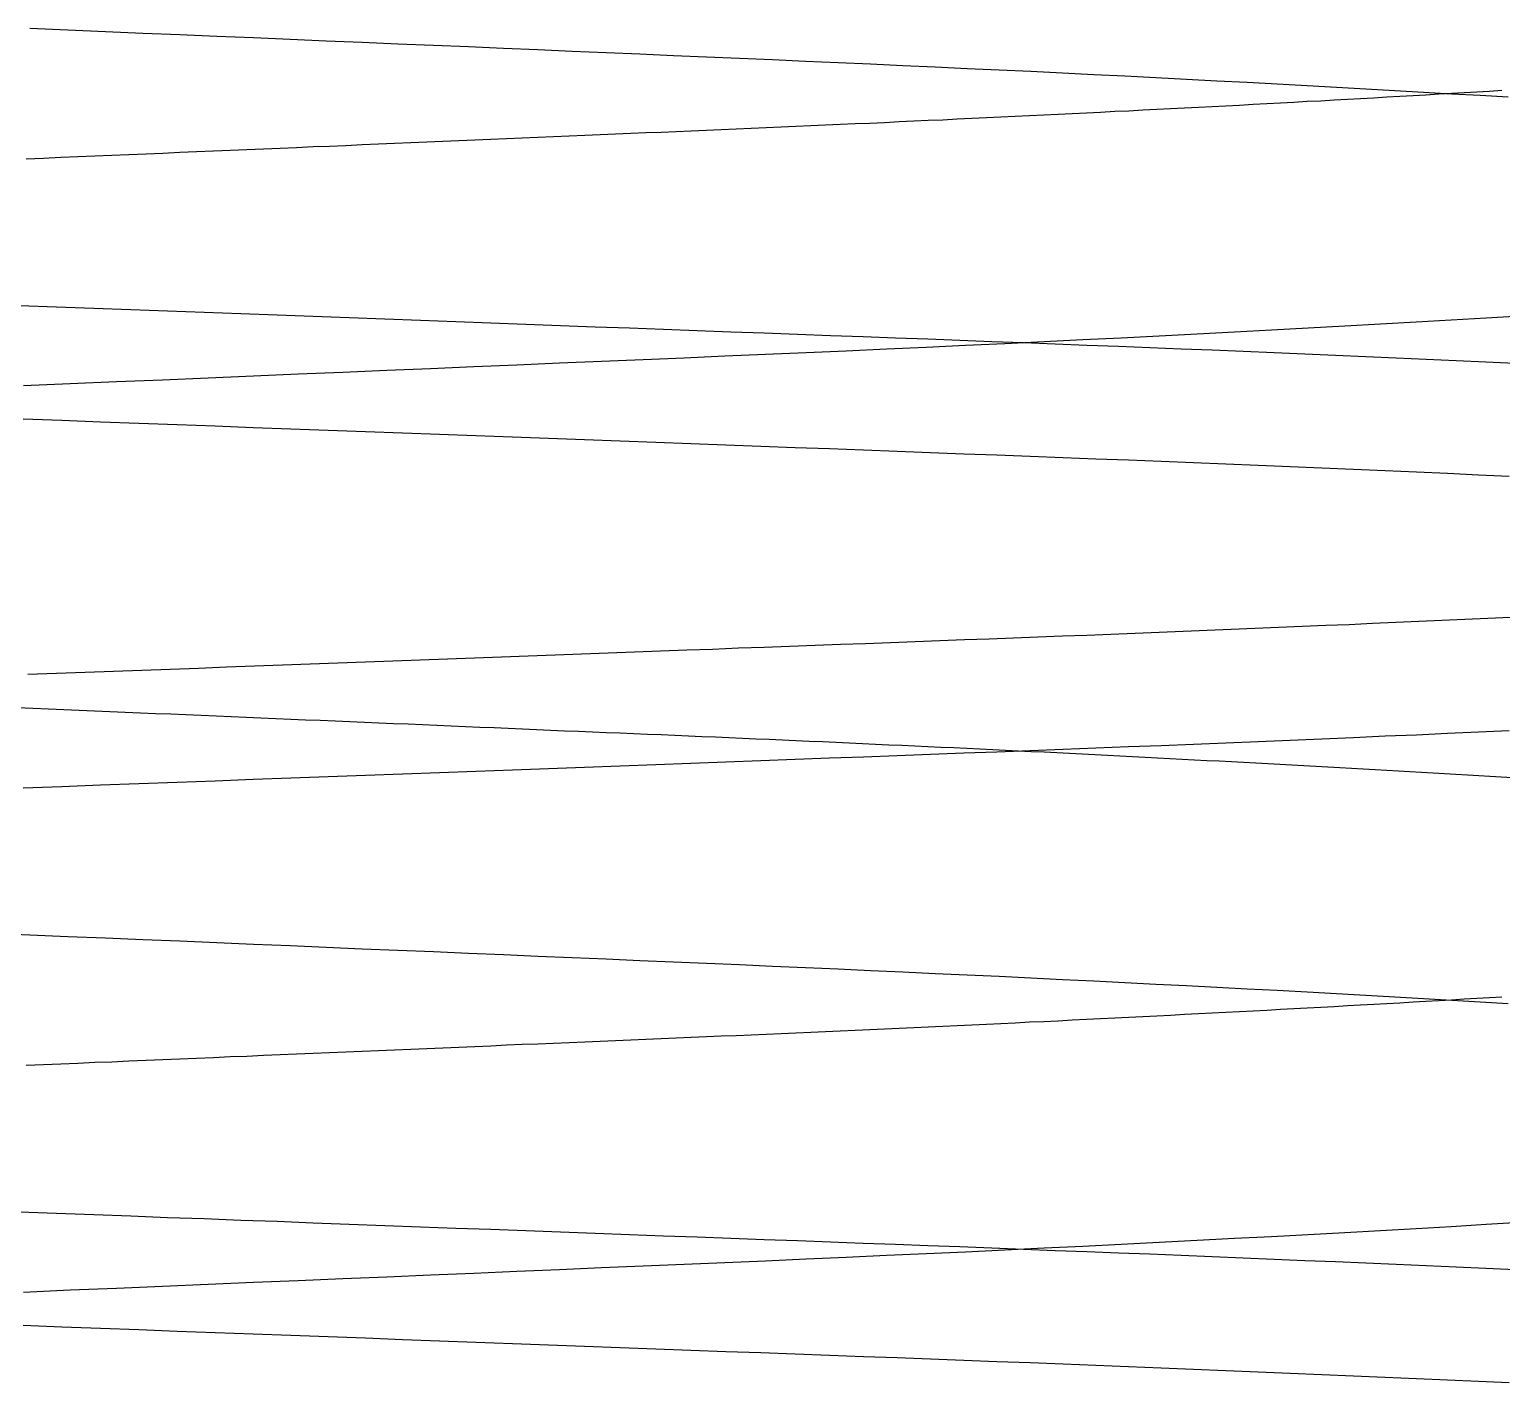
# Model space of a CAD drawing. Header units: millimetres. Extents: x 0 to 36.4, y -3.4 to 62.
# Drawn here: x 33.627 to 34.772, y 56.102 to 57.155 of the extents above; entities that cross this region are included whole.
import ezdxf

# ---------------------------------------------------------------- set-up
doc = ezdxf.new("R2010")
doc.units = ezdxf.units.MM

msp = doc.modelspace()

# ---------------------------------------------------------------- linework, layer by layer
at = {"color": 7, "linetype": 'Continuous'}
for p, q in [((33.6271, 57.1558), (33.6566, 57.1546)), ((33.6566, 57.1546), (33.6859, 57.1534)), ((33.6859, 57.1534), (33.715, 57.1521)), ((33.715, 57.1521), (33.7439, 57.1509)), ((33.7439, 57.1509), (33.7726, 57.1497)), ((33.7726, 57.1497), (33.8012, 57.1485)), ((33.8012, 57.1485), (33.8296, 57.1473)), ((33.8296, 57.1473), (33.8577, 57.1461)), ((33.8577, 57.1461), (33.8857, 57.1449)), ((33.8857, 57.1449), (33.9135, 57.1438)), ((33.9135, 57.1438), (33.9411, 57.1426)), ((33.9411, 57.1426), (33.9684, 57.1415)), ((33.9684, 57.1415), (33.9956, 57.1403)), ((33.9956, 57.1403), (34.0225, 57.1392)), ((34.0225, 57.1392), (34.0492, 57.1381)), ((34.0492, 57.1381), (34.0757, 57.1369)), ((34.0757, 57.1369), (34.1019, 57.1358)), ((34.1019, 57.1358), (34.128, 57.1347)), ((34.128, 57.1347), (34.1538, 57.1337)), ((34.1538, 57.1337), (34.1795, 57.1326)), ((34.1795, 57.1326), (34.2052, 57.1314)), ((34.2052, 57.1314), (34.2307, 57.1303)), ((34.2307, 57.1303), (34.2561, 57.1292)), ((34.2561, 57.1292), (34.2814, 57.1281)), ((34.2814, 57.1281), (34.3066, 57.1269)), ((34.3066, 57.1269), (34.3317, 57.1258)), ((34.3317, 57.1258), (34.3567, 57.1246)), ((34.3567, 57.1246), (34.3815, 57.1234)), ((34.3815, 57.1234), (34.4062, 57.1223)), ((34.4062, 57.1223), (34.4307, 57.1211)), ((34.4307, 57.1211), (34.4551, 57.1199)), ((34.4551, 57.1199), (34.4793, 57.1187)), ((34.4793, 57.1187), (34.5034, 57.1175)), ((34.5034, 57.1175), (34.5273, 57.1162)), ((34.5273, 57.1162), (34.551, 57.115)), ((34.551, 57.115), (34.5746, 57.1138)), ((34.5746, 57.1138), (34.5979, 57.1125)), ((34.5979, 57.1125), (34.6211, 57.1113)), ((34.6211, 57.1113), (34.6441, 57.11)), ((34.6441, 57.11), (34.6669, 57.1088)), ((34.6669, 57.1088), (34.6894, 57.1075)), ((34.6894, 57.1075), (34.7118, 57.1062)), ((34.7118, 57.1062), (34.7339, 57.1049)), ((34.7236, 57.1044), (34.7136, 57.1038)), ((34.7336, 57.105), (34.7236, 57.1044)), ((34.7434, 57.1056), (34.7336, 57.105)), ((34.7339, 57.1049), (34.7559, 57.1037)), ((34.7533, 57.1061), (34.7434, 57.1056)), ((34.7631, 57.1067), (34.7533, 57.1061)), ((34.7728, 57.1073), (34.7631, 57.1067)), ((34.5149, 57.0931), (34.5041, 57.0925)), ((34.5257, 57.0936), (34.5149, 57.0931)), ((34.5365, 57.0942), (34.5257, 57.0936)), ((34.5472, 57.0947), (34.5365, 57.0942)), ((34.5579, 57.0953), (34.5472, 57.0947)), ((34.5686, 57.0958), (34.5579, 57.0953)), ((34.5792, 57.0964), (34.5686, 57.0958)), ((34.5898, 57.097), (34.5792, 57.0964)), ((34.6004, 57.0975), (34.5898, 57.097)), ((34.6109, 57.0981), (34.6004, 57.0975)), ((34.6213, 57.0987), (34.6109, 57.0981)), ((34.6318, 57.0992), (34.6213, 57.0987)), ((34.6422, 57.0998), (34.6318, 57.0992)), ((34.6525, 57.1004), (34.6422, 57.0998)), ((34.6628, 57.1009), (34.6525, 57.1004)), ((34.6731, 57.1015), (34.6628, 57.1009)), ((34.6833, 57.1021), (34.6731, 57.1015)), ((34.6934, 57.1027), (34.6833, 57.1021)), ((34.7036, 57.1032), (34.6934, 57.1027)), ((34.7136, 57.1038), (34.7036, 57.1032)), ((34.7559, 57.1037), (34.7776, 57.1024)), ((34.2693, 57.0813), (34.2578, 57.0808)), ((34.2807, 57.0818), (34.2693, 57.0813)), ((34.2922, 57.0823), (34.2807, 57.0818)), ((34.3036, 57.0829), (34.2922, 57.0823)), ((34.315, 57.0834), (34.3036, 57.0829)), ((34.3263, 57.0839), (34.315, 57.0834)), ((34.3376, 57.0844), (34.3263, 57.0839)), ((34.3489, 57.085), (34.3376, 57.0844)), ((34.3602, 57.0855), (34.3489, 57.085)), ((34.3715, 57.086), (34.3602, 57.0855)), ((34.3827, 57.0865), (34.3715, 57.086)), ((34.3939, 57.0871), (34.3827, 57.0865)), ((34.405, 57.0876), (34.3939, 57.0871)), ((34.4162, 57.0882), (34.405, 57.0876)), ((34.4273, 57.0887), (34.4162, 57.0882)), ((34.4383, 57.0892), (34.4273, 57.0887)), ((34.4494, 57.0898), (34.4383, 57.0892)), ((34.4604, 57.0903), (34.4494, 57.0898)), ((34.4714, 57.0909), (34.4604, 57.0903)), ((34.4823, 57.0914), (34.4714, 57.0909)), ((34.4932, 57.092), (34.4823, 57.0914)), ((34.5041, 57.0925), (34.4932, 57.092)), ((34.0103, 57.0702), (33.9981, 57.0697)), ((34.0225, 57.0707), (34.0103, 57.0702)), ((34.0347, 57.0713), (34.0225, 57.0707)), ((34.0468, 57.0718), (34.0347, 57.0713)), ((34.0589, 57.0723), (34.0468, 57.0718)), ((34.0709, 57.0728), (34.0589, 57.0723)), ((34.0829, 57.0733), (34.0709, 57.0728)), ((34.0948, 57.0738), (34.0829, 57.0733)), ((34.1066, 57.0743), (34.0948, 57.0738)), ((34.1184, 57.0748), (34.1066, 57.0743)), ((34.1302, 57.0753), (34.1184, 57.0748)), ((34.1419, 57.0758), (34.1302, 57.0753)), ((34.1536, 57.0763), (34.1419, 57.0758)), ((34.1652, 57.0768), (34.1536, 57.0763)), ((34.1769, 57.0773), (34.1652, 57.0768)), ((34.1885, 57.0778), (34.1769, 57.0773)), ((34.2001, 57.0783), (34.1885, 57.0778)), ((34.2117, 57.0788), (34.2001, 57.0783)), ((34.2233, 57.0793), (34.2117, 57.0788)), ((34.2348, 57.0798), (34.2233, 57.0793)), ((34.2463, 57.0803), (34.2348, 57.0798)), ((34.2578, 57.0808), (34.2463, 57.0803)), ((33.7306, 57.0584), (33.7175, 57.0579)), ((33.7438, 57.059), (33.7306, 57.0584)), ((33.7569, 57.0596), (33.7438, 57.059)), ((33.7699, 57.0601), (33.7569, 57.0596)), ((33.783, 57.0607), (33.7699, 57.0601)), ((33.7959, 57.0612), (33.783, 57.0607)), ((33.8089, 57.0617), (33.7959, 57.0612)), ((33.8218, 57.0623), (33.8089, 57.0617)), ((33.8347, 57.0628), (33.8218, 57.0623)), ((33.8475, 57.0634), (33.8347, 57.0628)), ((33.8603, 57.0639), (33.8475, 57.0634)), ((33.873, 57.0644), (33.8603, 57.0639)), ((33.8857, 57.065), (33.873, 57.0644)), ((33.8984, 57.0655), (33.8857, 57.065)), ((33.911, 57.066), (33.8984, 57.0655)), ((33.9236, 57.0666), (33.911, 57.066)), ((33.9361, 57.0671), (33.9236, 57.0666)), ((33.9486, 57.0676), (33.9361, 57.0671)), ((33.961, 57.0681), (33.9486, 57.0676)), ((33.9734, 57.0687), (33.961, 57.0681)), ((33.9858, 57.0692), (33.9734, 57.0687)), ((33.9981, 57.0697), (33.9858, 57.0692)), ((33.6377, 57.0545), (33.6243, 57.054)), ((33.6511, 57.0551), (33.6377, 57.0545)), ((33.6644, 57.0557), (33.6511, 57.0551)), ((33.6777, 57.0562), (33.6644, 57.0557)), ((33.691, 57.0568), (33.6777, 57.0562)), ((33.7042, 57.0573), (33.691, 57.0568)), ((33.7175, 57.0579), (33.7042, 57.0573)), ((33.6189, 56.9401), (33.6479, 56.9391)), ((33.6479, 56.9391), (33.6768, 56.938)), ((33.6768, 56.938), (33.7056, 56.9369)), ((33.7056, 56.9369), (33.7343, 56.9359)), ((33.7343, 56.9359), (33.7628, 56.9348)), ((33.7628, 56.9348), (33.7912, 56.9338)), ((33.7912, 56.9338), (33.8195, 56.9327)), ((33.8195, 56.9327), (33.8476, 56.9317)), ((33.8476, 56.9317), (33.8755, 56.9306)), ((33.8755, 56.9306), (33.9034, 56.9296)), ((33.9034, 56.9296), (33.931, 56.9286)), ((33.931, 56.9286), (33.9585, 56.9276)), ((33.9585, 56.9276), (33.9859, 56.9265)), ((33.9859, 56.9265), (34.0131, 56.9255)), ((34.0131, 56.9255), (34.0401, 56.9245)), ((34.0401, 56.9245), (34.067, 56.9235)), ((34.067, 56.9235), (34.0937, 56.9226)), ((34.0937, 56.9226), (34.1202, 56.9216)), ((34.1202, 56.9216), (34.1465, 56.9206)), ((34.6221, 56.9223), (34.5935, 56.9208)), ((34.6504, 56.9239), (34.6221, 56.9223)), ((34.6784, 56.9254), (34.6504, 56.9239)), ((34.706, 56.927), (34.6784, 56.9254)), ((34.7334, 56.9286), (34.706, 56.927)), ((34.7604, 56.9301), (34.7334, 56.9286)), ((34.787, 56.9317), (34.7604, 56.9301)), ((34.1465, 56.9206), (34.1727, 56.9196)), ((34.1727, 56.9196), (34.1987, 56.9187)), ((34.1987, 56.9187), (34.2245, 56.9177)), ((34.2245, 56.9177), (34.2502, 56.9168)), ((34.2502, 56.9168), (34.2756, 56.9158)), ((34.2756, 56.9158), (34.3009, 56.9149)), ((34.3009, 56.9149), (34.3259, 56.914)), ((34.3259, 56.914), (34.3509, 56.913)), ((34.3509, 56.913), (34.3757, 56.9121)), ((34.386, 56.9103), (34.3554, 56.9089)), ((34.3757, 56.9121), (34.4005, 56.9112)), ((34.4164, 56.9118), (34.386, 56.9103)), ((34.4005, 56.9112), (34.4252, 56.9102)), ((34.4465, 56.9132), (34.4164, 56.9118)), ((34.4252, 56.9102), (34.4498, 56.9092)), ((34.4764, 56.9147), (34.4465, 56.9132)), ((34.5061, 56.9162), (34.4764, 56.9147)), ((34.5355, 56.9177), (34.5061, 56.9162)), ((34.5647, 56.9192), (34.5355, 56.9177)), ((34.5935, 56.9208), (34.5647, 56.9192)), ((34.1363, 56.8991), (34.1043, 56.8978)), ((34.1681, 56.9005), (34.1363, 56.8991)), ((34.1997, 56.9018), (34.1681, 56.9005)), ((34.2312, 56.9032), (34.1997, 56.9018)), ((34.2625, 56.9046), (34.2312, 56.9032)), ((34.2937, 56.906), (34.2625, 56.9046)), ((34.3247, 56.9074), (34.2937, 56.906)), ((34.3554, 56.9089), (34.3247, 56.9074)), ((34.4498, 56.9092), (34.4743, 56.9083)), ((34.4743, 56.9083), (34.4988, 56.9073)), ((34.4988, 56.9073), (34.5231, 56.9063)), ((34.5231, 56.9063), (34.5473, 56.9054)), ((34.5473, 56.9054), (34.5714, 56.9044)), ((34.5714, 56.9044), (34.5955, 56.9034)), ((34.5955, 56.9034), (34.6194, 56.9024)), ((34.6194, 56.9024), (34.6432, 56.9014)), ((34.6432, 56.9014), (34.6668, 56.9004)), ((34.6668, 56.9004), (34.6904, 56.8993)), ((34.6904, 56.8993), (34.7138, 56.8983)), ((34.7138, 56.8983), (34.7371, 56.8973)), ((33.836, 56.8865), (33.8011, 56.885)), ((33.8707, 56.888), (33.836, 56.8865)), ((33.905, 56.8894), (33.8707, 56.888)), ((33.939, 56.8908), (33.905, 56.8894)), ((33.9727, 56.8923), (33.939, 56.8908)), ((34.0061, 56.8937), (33.9727, 56.8923)), ((34.0392, 56.8951), (34.0061, 56.8937)), ((34.0719, 56.8964), (34.0392, 56.8951)), ((34.1043, 56.8978), (34.0719, 56.8964)), ((34.7371, 56.8973), (34.7602, 56.8963)), ((34.7602, 56.8963), (34.7832, 56.8952)), ((33.6585, 56.879), (33.6222, 56.8775)), ((33.6945, 56.8805), (33.6585, 56.879)), ((33.7303, 56.882), (33.6945, 56.8805)), ((33.7658, 56.8835), (33.7303, 56.882)), ((33.8011, 56.885), (33.7658, 56.8835)), ((33.6218, 56.8518), (33.652, 56.8507)), ((33.652, 56.8507), (33.682, 56.8496)), ((33.682, 56.8496), (33.7119, 56.8485)), ((33.7119, 56.8485), (33.7417, 56.8474)), ((33.7417, 56.8474), (33.7713, 56.8463)), ((33.7713, 56.8463), (33.8008, 56.8452)), ((33.8008, 56.8452), (33.8301, 56.8441)), ((33.8301, 56.8441), (33.8593, 56.843)), ((33.8593, 56.843), (33.8883, 56.842)), ((33.8883, 56.842), (33.9171, 56.8409)), ((33.9171, 56.8409), (33.9458, 56.8398)), ((33.9458, 56.8398), (33.9743, 56.8388)), ((33.9743, 56.8388), (34.0026, 56.8377)), ((34.0026, 56.8377), (34.0308, 56.8367)), ((34.0308, 56.8367), (34.0587, 56.8357)), ((34.0587, 56.8357), (34.0865, 56.8346)), ((34.0865, 56.8346), (34.1142, 56.8336)), ((34.1142, 56.8336), (34.1416, 56.8326)), ((34.1416, 56.8326), (34.1688, 56.8316)), ((34.1688, 56.8316), (34.1959, 56.8306)), ((34.1959, 56.8306), (34.2227, 56.8296)), ((34.2227, 56.8296), (34.2494, 56.8286)), ((34.2494, 56.8286), (34.2758, 56.8276)), ((34.2758, 56.8276), (34.3021, 56.8266)), ((34.3021, 56.8266), (34.3281, 56.8257)), ((34.3281, 56.8257), (34.354, 56.8247)), ((34.354, 56.8247), (34.3798, 56.8237)), ((34.3798, 56.8237), (34.4056, 56.8228)), ((34.4056, 56.8228), (34.4312, 56.8218)), ((34.4312, 56.8218), (34.4568, 56.8208)), ((34.4568, 56.8208), (34.4822, 56.8198)), ((34.4822, 56.8198), (34.5076, 56.8188)), ((34.5076, 56.8188), (34.5328, 56.8178)), ((34.5328, 56.8178), (34.558, 56.8167)), ((34.558, 56.8167), (34.583, 56.8157)), ((34.583, 56.8157), (34.6079, 56.8147)), ((34.6079, 56.8147), (34.6327, 56.8136)), ((34.6327, 56.8136), (34.6573, 56.8126)), ((34.6573, 56.8126), (34.6819, 56.8115)), ((34.6819, 56.8115), (34.7062, 56.8105)), ((34.7062, 56.8105), (34.7305, 56.8094)), ((34.7305, 56.8094), (34.7546, 56.8083)), ((34.7546, 56.8083), (34.7785, 56.8072)), ((34.6721, 56.6924), (34.6539, 56.6916)), ((34.6902, 56.6932), (34.6721, 56.6924)), ((34.7082, 56.694), (34.6902, 56.6932)), ((34.7261, 56.6948), (34.7082, 56.694)), ((34.744, 56.6956), (34.7261, 56.6948)), ((34.7618, 56.6964), (34.744, 56.6956)), ((34.7795, 56.6972), (34.7618, 56.6964)), ((34.3737, 56.6804), (34.3545, 56.6797)), ((34.3927, 56.6811), (34.3737, 56.6804)), ((34.4117, 56.6818), (34.3927, 56.6811)), ((34.4307, 56.6826), (34.4117, 56.6818)), ((34.4496, 56.6833), (34.4307, 56.6826)), ((34.4685, 56.684), (34.4496, 56.6833)), ((34.4873, 56.6848), (34.4685, 56.684)), ((34.5061, 56.6855), (34.4873, 56.6848)), ((34.5248, 56.6863), (34.5061, 56.6855)), ((34.5434, 56.687), (34.5248, 56.6863)), ((34.562, 56.6878), (34.5434, 56.687)), ((34.5805, 56.6886), (34.562, 56.6878)), ((34.599, 56.6893), (34.5805, 56.6886)), ((34.6174, 56.6901), (34.599, 56.6893)), ((34.6357, 56.6909), (34.6174, 56.6901)), ((34.6539, 56.6916), (34.6357, 56.6909)), ((34.0771, 56.6694), (34.0565, 56.6686)), ((34.0976, 56.6702), (34.0771, 56.6694)), ((34.118, 56.6709), (34.0976, 56.6702)), ((34.1383, 56.6717), (34.118, 56.6709)), ((34.1585, 56.6724), (34.1383, 56.6717)), ((34.1786, 56.6732), (34.1585, 56.6724)), ((34.1986, 56.6739), (34.1786, 56.6732)), ((34.2184, 56.6746), (34.1986, 56.6739)), ((34.2382, 56.6754), (34.2184, 56.6746)), ((34.2579, 56.6761), (34.2382, 56.6754)), ((34.2774, 56.6768), (34.2579, 56.6761)), ((34.2968, 56.6775), (34.2774, 56.6768)), ((34.3162, 56.6782), (34.2968, 56.6775)), ((34.3354, 56.679), (34.3162, 56.6782)), ((34.3545, 56.6797), (34.3354, 56.679)), ((33.7583, 56.6576), (33.7364, 56.6568)), ((33.7802, 56.6584), (33.7583, 56.6576)), ((33.802, 56.6592), (33.7802, 56.6584)), ((33.8237, 56.66), (33.802, 56.6592)), ((33.8453, 56.6608), (33.8237, 56.66)), ((33.8668, 56.6616), (33.8453, 56.6608)), ((33.8883, 56.6624), (33.8668, 56.6616)), ((33.9096, 56.6632), (33.8883, 56.6624)), ((33.9309, 56.664), (33.9096, 56.6632)), ((33.9521, 56.6648), (33.9309, 56.664)), ((33.9732, 56.6655), (33.9521, 56.6648)), ((33.9941, 56.6663), (33.9732, 56.6655)), ((34.015, 56.6671), (33.9941, 56.6663)), ((34.0358, 56.6679), (34.015, 56.6671)), ((34.0565, 56.6686), (34.0358, 56.6679)), ((33.6478, 56.6535), (33.6255, 56.6527)), ((33.6701, 56.6543), (33.6478, 56.6535)), ((33.6922, 56.6551), (33.6701, 56.6543)), ((33.7143, 56.656), (33.6922, 56.6551)), ((33.7364, 56.6568), (33.7143, 56.656)), ((33.6174, 56.6271), (33.6295, 56.6266)), ((33.6295, 56.6266), (33.6415, 56.6261)), ((33.6415, 56.6261), (33.6535, 56.6256)), ((33.6535, 56.6256), (33.6655, 56.6251)), ((33.6655, 56.6251), (33.6774, 56.6245)), ((33.6774, 56.6245), (33.6894, 56.624)), ((33.6894, 56.624), (33.7013, 56.6235)), ((33.7013, 56.6235), (33.7131, 56.623)), ((33.7131, 56.623), (33.7249, 56.6225)), ((33.7249, 56.6225), (33.7368, 56.6221)), ((33.7368, 56.6221), (33.7485, 56.6216)), ((33.7485, 56.6216), (33.7603, 56.6211)), ((33.7603, 56.6211), (33.772, 56.6206)), ((33.772, 56.6206), (33.7837, 56.6201)), ((33.7837, 56.6201), (33.7953, 56.6196)), ((33.7953, 56.6196), (33.8069, 56.6191)), ((33.8069, 56.6191), (33.8185, 56.6186)), ((33.8185, 56.6186), (33.8301, 56.6181)), ((33.8301, 56.6181), (33.8416, 56.6176)), ((33.8416, 56.6176), (33.8531, 56.6172)), ((33.8531, 56.6172), (33.8646, 56.6167)), ((33.8646, 56.6167), (33.876, 56.6162)), ((33.876, 56.6162), (33.8874, 56.6157)), ((33.8874, 56.6157), (33.8987, 56.6152)), ((33.8987, 56.6152), (33.9101, 56.6148)), ((33.9101, 56.6148), (33.9214, 56.6143)), ((33.9214, 56.6143), (33.9326, 56.6138)), ((33.9326, 56.6138), (33.9438, 56.6133)), ((33.9438, 56.6133), (33.955, 56.6129)), ((33.955, 56.6129), (33.9662, 56.6124)), ((33.9662, 56.6124), (33.9773, 56.6119)), ((33.9773, 56.6119), (33.9884, 56.6115)), ((33.9884, 56.6115), (33.9994, 56.611)), ((33.9994, 56.611), (34.0104, 56.6105)), ((34.0104, 56.6105), (34.0214, 56.6101)), ((34.0214, 56.6101), (34.0323, 56.6096)), ((34.0323, 56.6096), (34.0432, 56.6091)), ((34.0432, 56.6091), (34.0541, 56.6087)), ((34.0541, 56.6087), (34.0649, 56.6082)), ((34.0649, 56.6082), (34.0757, 56.6078)), ((34.0757, 56.6078), (34.0865, 56.6073)), ((34.0865, 56.6073), (34.0972, 56.6069)), ((34.0972, 56.6069), (34.1079, 56.6064)), ((34.1079, 56.6064), (34.1185, 56.606)), ((34.1185, 56.606), (34.1291, 56.6055)), ((34.1291, 56.6055), (34.1396, 56.6051)), ((34.1396, 56.6051), (34.1502, 56.6046)), ((34.1502, 56.6046), (34.1607, 56.6042)), ((34.1607, 56.6042), (34.1712, 56.6037)), ((34.1712, 56.6037), (34.1817, 56.6033)), ((34.1817, 56.6033), (34.1921, 56.6028)), ((34.1921, 56.6028), (34.2025, 56.6024)), ((34.2025, 56.6024), (34.2129, 56.6019)), ((34.2129, 56.6019), (34.2233, 56.6015)), ((34.2233, 56.6015), (34.2337, 56.601)), ((34.2337, 56.601), (34.2441, 56.6006)), ((34.2441, 56.6006), (34.2544, 56.6001)), ((34.2544, 56.6001), (34.2647, 56.5996)), ((34.583, 56.6005), (34.558, 56.5994)), ((34.6079, 56.6015), (34.583, 56.6005)), ((34.6327, 56.6025), (34.6079, 56.6015)), ((34.6573, 56.6036), (34.6327, 56.6025)), ((34.6819, 56.6047), (34.6573, 56.6036)), ((34.7062, 56.6057), (34.6819, 56.6047)), ((34.7305, 56.6068), (34.7062, 56.6057)), ((34.7546, 56.6079), (34.7305, 56.6068)), ((34.7785, 56.6089), (34.7546, 56.6079)), ((34.2758, 56.5886), (34.2494, 56.5876)), ((34.2647, 56.5996), (34.275, 56.5992)), ((34.275, 56.5992), (34.2852, 56.5987)), ((34.3021, 56.5895), (34.2758, 56.5886)), ((34.2852, 56.5987), (34.2955, 56.5982)), ((34.2955, 56.5982), (34.3057, 56.5978)), ((34.3281, 56.5905), (34.3021, 56.5895)), ((34.3057, 56.5978), (34.3159, 56.5973)), ((34.3159, 56.5973), (34.326, 56.5968)), ((34.326, 56.5968), (34.3362, 56.5963)), ((34.354, 56.5915), (34.3281, 56.5905)), ((34.3362, 56.5963), (34.3463, 56.5959)), ((34.3463, 56.5959), (34.3564, 56.5954)), ((34.3798, 56.5924), (34.354, 56.5915)), ((34.3564, 56.5954), (34.3665, 56.5949)), ((34.3665, 56.5949), (34.3765, 56.5944)), ((34.3765, 56.5944), (34.3865, 56.5939)), ((34.4056, 56.5934), (34.3798, 56.5924)), ((34.3865, 56.5939), (34.3965, 56.5935)), ((34.3965, 56.5935), (34.4065, 56.593)), ((34.4312, 56.5944), (34.4056, 56.5934)), ((34.4065, 56.593), (34.4164, 56.5925)), ((34.4164, 56.5925), (34.4263, 56.592)), ((34.4263, 56.592), (34.4362, 56.5915)), ((34.4568, 56.5954), (34.4312, 56.5944)), ((34.4362, 56.5915), (34.4461, 56.591)), ((34.4461, 56.591), (34.4559, 56.5905)), ((34.4559, 56.5905), (34.4657, 56.59)), ((34.4822, 56.5964), (34.4568, 56.5954)), ((34.4657, 56.59), (34.4755, 56.5895)), ((34.4755, 56.5895), (34.4853, 56.589)), ((34.5076, 56.5974), (34.4822, 56.5964)), ((34.4853, 56.589), (34.495, 56.5885)), ((34.5328, 56.5984), (34.5076, 56.5974)), ((34.558, 56.5994), (34.5328, 56.5984)), ((33.9743, 56.5774), (33.9458, 56.5763)), ((34.0026, 56.5784), (33.9743, 56.5774)), ((34.0308, 56.5795), (34.0026, 56.5784)), ((34.0587, 56.5805), (34.0308, 56.5795)), ((34.0865, 56.5815), (34.0587, 56.5805)), ((34.1142, 56.5826), (34.0865, 56.5815)), ((34.1416, 56.5836), (34.1142, 56.5826)), ((34.1688, 56.5846), (34.1416, 56.5836)), ((34.1959, 56.5856), (34.1688, 56.5846)), ((34.2227, 56.5866), (34.1959, 56.5856)), ((34.2494, 56.5876), (34.2227, 56.5866)), ((34.495, 56.5885), (34.5047, 56.588)), ((34.5047, 56.588), (34.5143, 56.5875)), ((34.5143, 56.5875), (34.524, 56.587)), ((34.524, 56.587), (34.5336, 56.5865)), ((34.5336, 56.5865), (34.5432, 56.586)), ((34.5432, 56.586), (34.5527, 56.5855)), ((34.5527, 56.5855), (34.5622, 56.585)), ((34.5622, 56.585), (34.5717, 56.5845)), ((34.5717, 56.5845), (34.5812, 56.584)), ((34.5812, 56.584), (34.5906, 56.5835)), ((34.5906, 56.5835), (34.6, 56.583)), ((34.6, 56.583), (34.6094, 56.5825)), ((34.6094, 56.5825), (34.6187, 56.582)), ((34.6187, 56.582), (34.628, 56.5814)), ((34.628, 56.5814), (34.6373, 56.5809)), ((34.6373, 56.5809), (34.6465, 56.5804)), ((34.6465, 56.5804), (34.6557, 56.5799)), ((34.6557, 56.5799), (34.6649, 56.5794)), ((34.6649, 56.5794), (34.674, 56.5789)), ((34.674, 56.5789), (34.6831, 56.5783)), ((34.6831, 56.5783), (34.6922, 56.5778)), ((34.6922, 56.5778), (34.7012, 56.5773)), ((34.7012, 56.5773), (34.7102, 56.5768)), ((33.682, 56.5666), (33.652, 56.5655)), ((33.7119, 56.5677), (33.682, 56.5666)), ((33.7417, 56.5688), (33.7119, 56.5677)), ((33.7713, 56.5699), (33.7417, 56.5688)), ((33.8008, 56.571), (33.7713, 56.5699)), ((33.8301, 56.572), (33.8008, 56.571)), ((33.8593, 56.5731), (33.8301, 56.572)), ((33.8883, 56.5742), (33.8593, 56.5731)), ((33.9171, 56.5753), (33.8883, 56.5742)), ((33.9458, 56.5763), (33.9171, 56.5753)), ((34.7102, 56.5768), (34.7192, 56.5763)), ((34.7192, 56.5763), (34.7281, 56.5757)), ((34.7281, 56.5757), (34.737, 56.5752)), ((34.737, 56.5752), (34.7459, 56.5747)), ((34.7459, 56.5747), (34.7547, 56.5742)), ((34.7547, 56.5742), (34.7635, 56.5736)), ((34.7635, 56.5736), (34.7722, 56.5731)), ((34.7722, 56.5731), (34.781, 56.5726)), ((33.652, 56.5655), (33.6218, 56.5643)), ((33.5975, 56.4515), (33.6271, 56.4503)), ((33.6271, 56.4503), (33.6566, 56.449)), ((33.6566, 56.449), (33.6859, 56.4478)), ((33.6859, 56.4478), (33.715, 56.4466)), ((33.715, 56.4466), (33.7439, 56.4454)), ((33.7439, 56.4454), (33.7726, 56.4442)), ((33.7726, 56.4442), (33.8012, 56.4429)), ((33.8012, 56.4429), (33.8296, 56.4418)), ((33.8296, 56.4418), (33.8577, 56.4406)), ((33.8577, 56.4406), (33.8857, 56.4394)), ((33.8857, 56.4394), (33.9135, 56.4382)), ((33.9135, 56.4382), (33.9411, 56.4371)), ((33.9411, 56.4371), (33.9684, 56.4359)), ((33.9684, 56.4359), (33.9956, 56.4348)), ((33.9956, 56.4348), (34.0225, 56.4336)), ((34.0225, 56.4336), (34.0492, 56.4325)), ((34.0492, 56.4325), (34.0757, 56.4314)), ((34.0757, 56.4314), (34.1019, 56.4303)), ((34.1019, 56.4303), (34.128, 56.4292)), ((34.128, 56.4292), (34.1538, 56.4281)), ((34.1538, 56.4281), (34.1795, 56.427)), ((34.1795, 56.427), (34.2052, 56.4259)), ((34.2052, 56.4259), (34.2307, 56.4248)), ((34.2307, 56.4248), (34.2561, 56.4236)), ((34.2561, 56.4236), (34.2814, 56.4225)), ((34.2814, 56.4225), (34.3066, 56.4214)), ((34.3066, 56.4214), (34.3317, 56.4202)), ((34.3317, 56.4202), (34.3567, 56.419)), ((34.3567, 56.419), (34.3815, 56.4179)), ((34.3815, 56.4179), (34.4062, 56.4167)), ((34.4062, 56.4167), (34.4307, 56.4155)), ((34.4307, 56.4155), (34.4551, 56.4143)), ((34.4551, 56.4143), (34.4793, 56.4131)), ((34.4793, 56.4131), (34.5034, 56.4119)), ((34.5034, 56.4119), (34.5273, 56.4107)), ((34.5273, 56.4107), (34.551, 56.4094)), ((34.551, 56.4094), (34.5746, 56.4082)), ((34.5746, 56.4082), (34.5979, 56.407)), ((34.5979, 56.407), (34.6211, 56.4057)), ((34.6211, 56.4057), (34.6441, 56.4045)), ((34.6422, 56.3942), (34.6318, 56.3937)), ((34.6525, 56.3948), (34.6422, 56.3942)), ((34.6441, 56.4045), (34.6669, 56.4032)), ((34.6628, 56.3954), (34.6525, 56.3948)), ((34.6731, 56.396), (34.6628, 56.3954)), ((34.6669, 56.4032), (34.6894, 56.4019)), ((34.6833, 56.3965), (34.6731, 56.396)), ((34.6934, 56.3971), (34.6833, 56.3965)), ((34.6894, 56.4019), (34.7118, 56.4007)), ((34.7036, 56.3977), (34.6934, 56.3971)), ((34.7136, 56.3983), (34.7036, 56.3977)), ((34.7118, 56.4007), (34.7339, 56.3994)), ((34.7236, 56.3988), (34.7136, 56.3983)), ((34.7336, 56.3994), (34.7236, 56.3988)), ((34.7434, 56.4), (34.7336, 56.3994)), ((34.7339, 56.3994), (34.7559, 56.3981)), ((34.7533, 56.4006), (34.7434, 56.4)), ((34.7631, 56.4012), (34.7533, 56.4006)), ((34.7559, 56.3981), (34.7776, 56.3968)), ((34.7728, 56.4017), (34.7631, 56.4012)), ((34.4162, 56.3826), (34.405, 56.3821)), ((34.4273, 56.3831), (34.4162, 56.3826)), ((34.4383, 56.3837), (34.4273, 56.3831)), ((34.4494, 56.3842), (34.4383, 56.3837)), ((34.4604, 56.3848), (34.4494, 56.3842)), ((34.4714, 56.3853), (34.4604, 56.3848)), ((34.4823, 56.3859), (34.4714, 56.3853)), ((34.4932, 56.3864), (34.4823, 56.3859)), ((34.5041, 56.387), (34.4932, 56.3864)), ((34.5149, 56.3875), (34.5041, 56.387)), ((34.5257, 56.3881), (34.5149, 56.3875)), ((34.5365, 56.3886), (34.5257, 56.3881)), ((34.5472, 56.3892), (34.5365, 56.3886)), ((34.5579, 56.3897), (34.5472, 56.3892)), ((34.5686, 56.3903), (34.5579, 56.3897)), ((34.5792, 56.3908), (34.5686, 56.3903)), ((34.5898, 56.3914), (34.5792, 56.3908)), ((34.6004, 56.392), (34.5898, 56.3914)), ((34.6109, 56.3925), (34.6004, 56.392)), ((34.6213, 56.3931), (34.6109, 56.3925)), ((34.6318, 56.3937), (34.6213, 56.3931)), ((34.1652, 56.3712), (34.1536, 56.3707)), ((34.1769, 56.3717), (34.1652, 56.3712)), ((34.1885, 56.3722), (34.1769, 56.3717)), ((34.2001, 56.3727), (34.1885, 56.3722)), ((34.2117, 56.3732), (34.2001, 56.3727)), ((34.2233, 56.3737), (34.2117, 56.3732)), ((34.2348, 56.3742), (34.2233, 56.3737)), ((34.2463, 56.3747), (34.2348, 56.3742)), ((34.2578, 56.3752), (34.2463, 56.3747)), ((34.2693, 56.3758), (34.2578, 56.3752)), ((34.2807, 56.3763), (34.2693, 56.3758)), ((34.2922, 56.3768), (34.2807, 56.3763)), ((34.3036, 56.3773), (34.2922, 56.3768)), ((34.315, 56.3778), (34.3036, 56.3773)), ((34.3263, 56.3784), (34.315, 56.3778)), ((34.3376, 56.3789), (34.3263, 56.3784)), ((34.3489, 56.3794), (34.3376, 56.3789)), ((34.3602, 56.3799), (34.3489, 56.3794)), ((34.3715, 56.3805), (34.3602, 56.3799)), ((34.3827, 56.381), (34.3715, 56.3805)), ((34.3939, 56.3815), (34.3827, 56.381)), ((34.405, 56.3821), (34.3939, 56.3815)), ((33.8984, 56.36), (33.8857, 56.3594)), ((33.911, 56.3605), (33.8984, 56.36)), ((33.9236, 56.361), (33.911, 56.3605)), ((33.9361, 56.3615), (33.9236, 56.361)), ((33.9486, 56.3621), (33.9361, 56.3615)), ((33.961, 56.3626), (33.9486, 56.3621)), ((33.9734, 56.3631), (33.961, 56.3626)), ((33.9858, 56.3636), (33.9734, 56.3631)), ((33.9981, 56.3642), (33.9858, 56.3636)), ((34.0103, 56.3647), (33.9981, 56.3642)), ((34.0225, 56.3652), (34.0103, 56.3647)), ((34.0347, 56.3657), (34.0225, 56.3652)), ((34.0468, 56.3662), (34.0347, 56.3657)), ((34.0589, 56.3667), (34.0468, 56.3662)), ((34.0709, 56.3672), (34.0589, 56.3667)), ((34.0829, 56.3677), (34.0709, 56.3672)), ((34.0948, 56.3682), (34.0829, 56.3677)), ((34.1066, 56.3687), (34.0948, 56.3682)), ((34.1184, 56.3692), (34.1066, 56.3687)), ((34.1302, 56.3697), (34.1184, 56.3692)), ((34.1419, 56.3702), (34.1302, 56.3697)), ((34.1536, 56.3707), (34.1419, 56.3702)), ((33.6377, 56.349), (33.6243, 56.3484)), ((33.6511, 56.3495), (33.6377, 56.349)), ((33.6644, 56.3501), (33.6511, 56.3495)), ((33.6777, 56.3507), (33.6644, 56.3501)), ((33.691, 56.3512), (33.6777, 56.3507)), ((33.7042, 56.3518), (33.691, 56.3512)), ((33.7175, 56.3523), (33.7042, 56.3518)), ((33.7306, 56.3529), (33.7175, 56.3523)), ((33.7438, 56.3534), (33.7306, 56.3529)), ((33.7569, 56.354), (33.7438, 56.3534)), ((33.7699, 56.3545), (33.7569, 56.354)), ((33.783, 56.3551), (33.7699, 56.3545)), ((33.7959, 56.3556), (33.783, 56.3551)), ((33.8089, 56.3562), (33.7959, 56.3556)), ((33.8218, 56.3567), (33.8089, 56.3562)), ((33.8347, 56.3573), (33.8218, 56.3567)), ((33.8475, 56.3578), (33.8347, 56.3573)), ((33.8603, 56.3584), (33.8475, 56.3578)), ((33.873, 56.3589), (33.8603, 56.3584)), ((33.8857, 56.3594), (33.873, 56.3589)), ((33.6189, 56.2346), (33.6479, 56.2335)), ((33.6479, 56.2335), (33.6768, 56.2324)), ((33.6768, 56.2324), (33.7056, 56.2314)), ((33.7056, 56.2314), (33.7343, 56.2303)), ((33.7343, 56.2303), (33.7628, 56.2293)), ((33.7628, 56.2293), (33.7912, 56.2282)), ((33.7912, 56.2282), (33.8195, 56.2272)), ((33.8195, 56.2272), (33.8476, 56.2261)), ((33.8476, 56.2261), (33.8755, 56.2251)), ((33.8755, 56.2251), (33.9034, 56.224)), ((33.9034, 56.224), (33.931, 56.223)), ((33.931, 56.223), (33.9585, 56.222)), ((33.9585, 56.222), (33.9859, 56.221)), ((34.7334, 56.223), (34.706, 56.2214)), ((34.7604, 56.2246), (34.7334, 56.223)), ((34.787, 56.2262), (34.7604, 56.2246)), ((33.9859, 56.221), (34.0131, 56.22)), ((34.0131, 56.22), (34.0401, 56.219)), ((34.0401, 56.219), (34.067, 56.218)), ((34.067, 56.218), (34.0937, 56.217)), ((34.0937, 56.217), (34.1202, 56.216)), ((34.1202, 56.216), (34.1465, 56.215)), ((34.1465, 56.215), (34.1727, 56.2141)), ((34.1727, 56.2141), (34.1987, 56.2131)), ((34.1987, 56.2131), (34.2245, 56.2122)), ((34.2245, 56.2122), (34.2502, 56.2112)), ((34.2502, 56.2112), (34.2756, 56.2103)), ((34.5061, 56.2107), (34.4764, 56.2092)), ((34.5355, 56.2122), (34.5061, 56.2107)), ((34.5647, 56.2137), (34.5355, 56.2122)), ((34.5935, 56.2152), (34.5647, 56.2137)), ((34.6221, 56.2168), (34.5935, 56.2152)), ((34.6504, 56.2183), (34.6221, 56.2168)), ((34.6784, 56.2199), (34.6504, 56.2183)), ((34.706, 56.2214), (34.6784, 56.2199)), ((34.2625, 56.1991), (34.2312, 56.1977)), ((34.2937, 56.2005), (34.2625, 56.1991)), ((34.2756, 56.2103), (34.3009, 56.2093)), ((34.3247, 56.2019), (34.2937, 56.2005)), ((34.3009, 56.2093), (34.3259, 56.2084)), ((34.3554, 56.2033), (34.3247, 56.2019)), ((34.3259, 56.2084), (34.3509, 56.2075)), ((34.3509, 56.2075), (34.3757, 56.2065)), ((34.386, 56.2048), (34.3554, 56.2033)), ((34.3757, 56.2065), (34.4005, 56.2056)), ((34.4164, 56.2062), (34.386, 56.2048)), ((34.4005, 56.2056), (34.4252, 56.2046)), ((34.4465, 56.2077), (34.4164, 56.2062)), ((34.4252, 56.2046), (34.4498, 56.2037)), ((34.4764, 56.2092), (34.4465, 56.2077)), ((34.4498, 56.2037), (34.4743, 56.2027)), ((34.4743, 56.2027), (34.4988, 56.2018)), ((34.4988, 56.2018), (34.5231, 56.2008)), ((34.5231, 56.2008), (34.5473, 56.1998)), ((34.5473, 56.1998), (34.5714, 56.1988)), ((34.0061, 56.1881), (33.9727, 56.1867)), ((34.0392, 56.1895), (34.0061, 56.1881)), ((34.0719, 56.1909), (34.0392, 56.1895)), ((34.1043, 56.1922), (34.0719, 56.1909)), ((34.1363, 56.1936), (34.1043, 56.1922)), ((34.1681, 56.1949), (34.1363, 56.1936)), ((34.1997, 56.1963), (34.1681, 56.1949)), ((34.2312, 56.1977), (34.1997, 56.1963)), ((34.5714, 56.1988), (34.5955, 56.1978)), ((34.5955, 56.1978), (34.6194, 56.1968)), ((34.6194, 56.1968), (34.6432, 56.1958)), ((34.6432, 56.1958), (34.6668, 56.1948)), ((34.6668, 56.1948), (34.6904, 56.1938)), ((34.6904, 56.1938), (34.7138, 56.1928)), ((34.7138, 56.1928), (34.7371, 56.1917)), ((34.7371, 56.1917), (34.7602, 56.1907)), ((34.7602, 56.1907), (34.7832, 56.1897)), ((33.7303, 56.1765), (33.6945, 56.175)), ((33.7658, 56.178), (33.7303, 56.1765)), ((33.8011, 56.1795), (33.7658, 56.178)), ((33.836, 56.1809), (33.8011, 56.1795)), ((33.8707, 56.1824), (33.836, 56.1809)), ((33.905, 56.1838), (33.8707, 56.1824)), ((33.939, 56.1853), (33.905, 56.1838)), ((33.9727, 56.1867), (33.939, 56.1853)), ((33.6585, 56.1735), (33.6222, 56.1719)), ((33.6945, 56.175), (33.6585, 56.1735)), ((33.6218, 56.1463), (33.652, 56.1452)), ((33.652, 56.1452), (33.682, 56.1441)), ((33.682, 56.1441), (33.7119, 56.1429)), ((33.7119, 56.1429), (33.7417, 56.1418)), ((33.7417, 56.1418), (33.7713, 56.1407)), ((33.7713, 56.1407), (33.8008, 56.1397)), ((33.8008, 56.1397), (33.8301, 56.1386)), ((33.8301, 56.1386), (33.8593, 56.1375)), ((33.8593, 56.1375), (33.8883, 56.1364)), ((33.8883, 56.1364), (33.9171, 56.1353)), ((33.9171, 56.1353), (33.9458, 56.1343)), ((33.9458, 56.1343), (33.9743, 56.1332)), ((33.9743, 56.1332), (34.0026, 56.1322)), ((34.0026, 56.1322), (34.0308, 56.1311)), ((34.0308, 56.1311), (34.0587, 56.1301)), ((34.0587, 56.1301), (34.0865, 56.1291)), ((34.0865, 56.1291), (34.1142, 56.128)), ((34.1142, 56.128), (34.1416, 56.127)), ((34.1416, 56.127), (34.1688, 56.126)), ((34.1688, 56.126), (34.1959, 56.125)), ((34.1959, 56.125), (34.2227, 56.124)), ((34.2227, 56.124), (34.2494, 56.123)), ((34.2494, 56.123), (34.2758, 56.1221)), ((34.2758, 56.1221), (34.3021, 56.1211)), ((34.3021, 56.1211), (34.3281, 56.1201)), ((34.3281, 56.1201), (34.354, 56.1192)), ((34.354, 56.1192), (34.3798, 56.1182)), ((34.3798, 56.1182), (34.4056, 56.1172)), ((34.4056, 56.1172), (34.4312, 56.1162)), ((34.4312, 56.1162), (34.4568, 56.1152)), ((34.4568, 56.1152), (34.4822, 56.1142)), ((34.4822, 56.1142), (34.5076, 56.1132)), ((34.5076, 56.1132), (34.5328, 56.1122)), ((34.5328, 56.1122), (34.558, 56.1112)), ((34.558, 56.1112), (34.583, 56.1101)), ((34.583, 56.1101), (34.6079, 56.1091)), ((34.6079, 56.1091), (34.6327, 56.1081)), ((34.6327, 56.1081), (34.6573, 56.107)), ((34.6573, 56.107), (34.6819, 56.106)), ((34.6819, 56.106), (34.7062, 56.1049)), ((34.7062, 56.1049), (34.7305, 56.1038)), ((34.7305, 56.1038), (34.7546, 56.1028)), ((34.7546, 56.1028), (34.7785, 56.1017))]:
    msp.add_line(p, q, dxfattribs=at)

doc.saveas('drawing.dxf')
